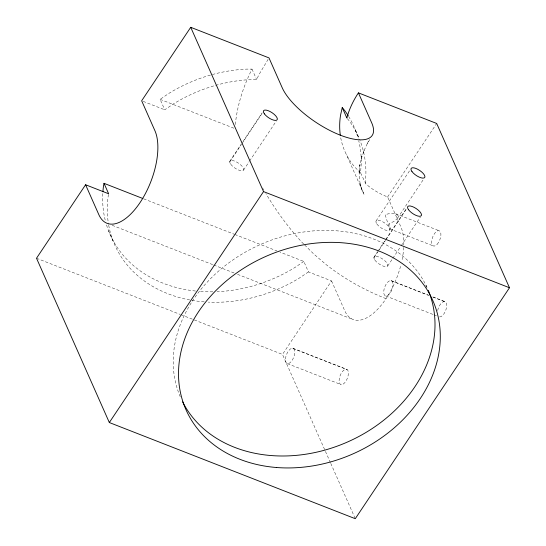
<?xml version="1.0" encoding="UTF-8"?>
<svg xmlns="http://www.w3.org/2000/svg" width="546" height="546" viewBox="0 0 546 546"><rect width="100%" height="100%" fill="white"/><g stroke="black" fill="none" stroke-linecap="round" stroke-linejoin="round"><path stroke-width="0.41" stroke-dasharray="2.73 2.05" d="M403.801 244.956A54.416 25.607 -68.6 0 0 400.853 226.822L387.612 196.949A95.229 76.153 -23.9 0 1 365.834 183.9L360.565 172.816L361.275 163.261A133.32 106.613 -23.9 0 0 358.742 140.738M365.199 183.272L365.909 173.717A133.32 106.613 -23.9 0 0 360.019 140.527M235.326 124.508C237.203 105.201 243.359 86.425 252.006 69.11L246.901 69.103A133.32 106.613 -23.9 0 0 168.543 93.612L160.114 99.352L164.742 109.807L173.178 104.068A133.32 106.613 -23.9 0 1 251.535 79.552L256.64 79.566L258.913 74.72L268.106 59.364M108.531 194.437L108.149 196.389A133.32 106.613 -23.9 0 0 108.524 224.215M389.687 229.934L390.267 228.603L389.08 223.607C392.56 222.222 396.778 220.55 398.15 216.735L398.007 215.452C394.833 211.841 389.121 213.623 385.107 214.646L388.267 224.611L390.253 229.095L433.633 246.055M369.758 139.558L367.226 143.782L368.243 141.612L363.145 152.498L364.264 150.109L361.281 158.777L361.909 155.999L359.336 167.52L359.998 164.558L359.118 173.096L359.207 169.915L359.364 178.214L360.544 186.309L360.026 182.971L362.196 190.697L361.09 187.469L364.223 194.799L346.355 154.477M229.914 161.111L241.127 144.315M242.997 141.516L262.155 112.824M229.723 161.93L241.407 144.437M241.871 143.734L262.435 112.94M243.516 170.134L249.126 161.739M249.59 161.036L276.228 121.151M330.432 462.639L282.473 354.409L331.538 280.931L308.449 271.901L303.822 261.445L280.037 252.15M387.612 196.949L436.677 123.464M376.085 220.912L410.183 169.847M397.536 218.182L423.798 178.856M374.071 256.989L377.341 252.088M377.812 251.392L385.285 240.192M385.756 239.496L406.784 207.999M373.88 257.808L385.565 240.315M386.029 239.612L406.593 208.818M387.674 266.011L392.349 259.016M392.813 258.313L400.757 246.417M401.228 245.72L420.386 217.028M303.822 261.445L295.386 267.185A133.32 106.613 -23.9 0 1 217.028 291.7M308.449 271.901L300.02 277.641A133.32 106.613 -23.9 0 1 208.319 302.122M160.114 99.352L234.903 128.597M143.195 101.385L164.742 109.807M395.55 213.704L438.929 230.665M391.025 280.569L428.91 295.379M432.855 296.922L444.69 301.549M391.926 281.019A8.163 3.842 -68.6 0 1 389.209 294.226A8.163 3.842 -68.6 0 1 384.002 289.551A8.163 3.842 -68.6 0 1 391.926 281.019L428.228 295.215M432.964 297.065L445.591 302.006M143.666 198.826L234.05 234.166M234.841 234.48L276.863 250.907M385.729 295.959L433.08 314.476M433.865 314.783L437.025 316.018M112.183 225.321L212.947 264.721M213.739 265.028L234.364 273.096M237.537 274.338L352.579 319.321M292.745 348.246L346.41 369.233M293.646 348.696A8.163 3.842 -68.6 0 1 290.922 361.902A8.163 3.842 -68.6 0 1 285.715 357.227A8.163 3.842 -68.6 0 1 293.646 348.696L347.304 369.683A8.163 3.842 -68.6 0 1 344.587 382.882A8.163 3.842 -68.6 0 1 339.38 378.207A8.163 3.842 -68.6 0 1 347.304 369.683M36.514 258.244L180.119 314.394M180.917 314.701L282.473 354.409M287.449 363.636L341.107 384.616M386.049 298.682C364.318 290.09 343.734 278.549 325.416 264.018L313.691 253.931L304.197 244.512M360.565 172.816L355.391 167.697A95.229 76.153 -23.9 0 1 340.472 136.275M303.61 243.932L301.733 242.042C288.097 227.177 276.153 210.831 265.875 193.489M347.358 118.632L349.297 120.953A133.32 106.613 -23.9 0 1 359.725 139.783M262.49 187.879L263.759 189.981M425.935 285.21L426.931 287.449M355.385 130.071L359.022 138.288M252.006 69.11L256.64 79.566M331.538 280.931L344.772 310.797A54.416 25.607 -68.6 0 0 373.034 313.561A54.416 25.607 -68.6 0 0 401.037 264.441M330.774 463.418L355.275 518.7M108.545 230.726L113.179 241.182M403.712 247.379A54.416 25.607 -68.6 0 1 401.754 261.384M348.676 116.496A133.32 106.613 -23.9 0 1 358.142 138.418M212.838 291.823A133.32 106.613 -23.9 0 1 198.758 291.339M195.495 291.032A133.32 106.613 -23.9 0 1 106.456 224.693M105.187 220.058A133.32 106.613 -23.9 0 1 102.805 193.414M204.211 301.863A133.32 106.613 -23.9 0 1 190.506 300.095M189.715 299.945A133.32 106.613 -23.9 0 1 108.661 225.007M180.255 396.785A134.951 107.917 -23.9 0 1 260.353 244.547A134.951 107.917 -23.9 0 1 426.979 287.394M437.66 310.531A8.163 3.842 -68.6 0 1 443.987 301.542A8.163 3.842 -68.6 0 1 446.082 309.302A8.163 3.842 -68.6 0 1 439.393 316.939M376.924 224.051A8.163 3.044 33.7 0 0 389.032 230.446A8.163 3.044 33.7 0 0 382.705 221.772A8.163 3.044 33.7 0 0 376.924 224.051M437.114 244.315A8.163 3.842 -68.6 0 0 439.83 231.115A8.163 3.842 -68.6 0 0 431.906 239.646A8.163 3.842 -68.6 0 0 437.114 244.315M230.753 164.25A8.163 3.044 33.7 0 0 242.861 170.645A8.163 3.044 33.7 0 0 236.534 161.978A8.163 3.044 33.7 0 0 230.753 164.25M374.904 260.128A8.163 3.044 33.7 0 0 387.018 266.523A8.163 3.044 33.7 0 0 380.692 257.855A8.163 3.044 33.7 0 0 374.904 260.128"/><path stroke-width="0.82" d="M142.875 198.519L104.02 183.326L103.515 185.94A133.32 106.613 -23.9 0 0 102.907 191.755M348.252 115.813A133.32 106.613 -23.9 0 0 344.663 110.497L342.24 107.596L340.595 114.947A95.229 76.153 -23.9 0 0 340.349 135.476M104.02 183.326L108.654 193.782L85.586 184.76L36.514 258.244L109.323 422.536L355.275 518.7L509.486 287.756L436.677 123.464L358.422 92.868A95.229 76.153 -23.9 0 0 347.092 117.076L346.874 118.052L342.24 107.596M358.422 92.868L371.655 122.741A54.416 20.298 33.7 0 1 340.178 135.128A54.416 20.298 33.7 0 1 282.221 87.769L268.987 57.896L190.725 27.3L141.66 100.785L154.893 130.651A54.416 25.607 -68.6 0 1 140.097 202.511A54.416 25.607 -68.6 0 1 98.819 214.633L85.586 184.76M109.323 422.536L263.527 191.591L190.725 27.3M263.527 191.591L509.486 287.756M428.276 290.356A134.951 107.917 -23.9 0 1 349.235 441.229A134.951 107.917 -23.9 0 1 182.637 401.904M411.971 171.56A8.163 3.044 33.7 0 0 424.078 177.962A8.163 3.044 33.7 0 0 417.751 169.287A8.163 3.044 33.7 0 0 411.971 171.56M276.529 467.506A134.951 107.917 -23.9 0 0 435.565 307.589A134.951 107.917 -23.9 0 0 216.114 290.342A134.951 107.917 -23.9 0 0 276.529 467.506M264.394 113.861A8.163 3.044 33.7 0 0 276.508 120.256A8.163 3.044 33.7 0 0 270.181 111.589A8.163 3.044 33.7 0 0 264.394 113.861M408.551 209.739A8.163 3.044 33.7 0 0 420.666 216.134A8.163 3.044 33.7 0 0 414.339 207.466A8.163 3.044 33.7 0 0 408.551 209.739"/></g></svg>
